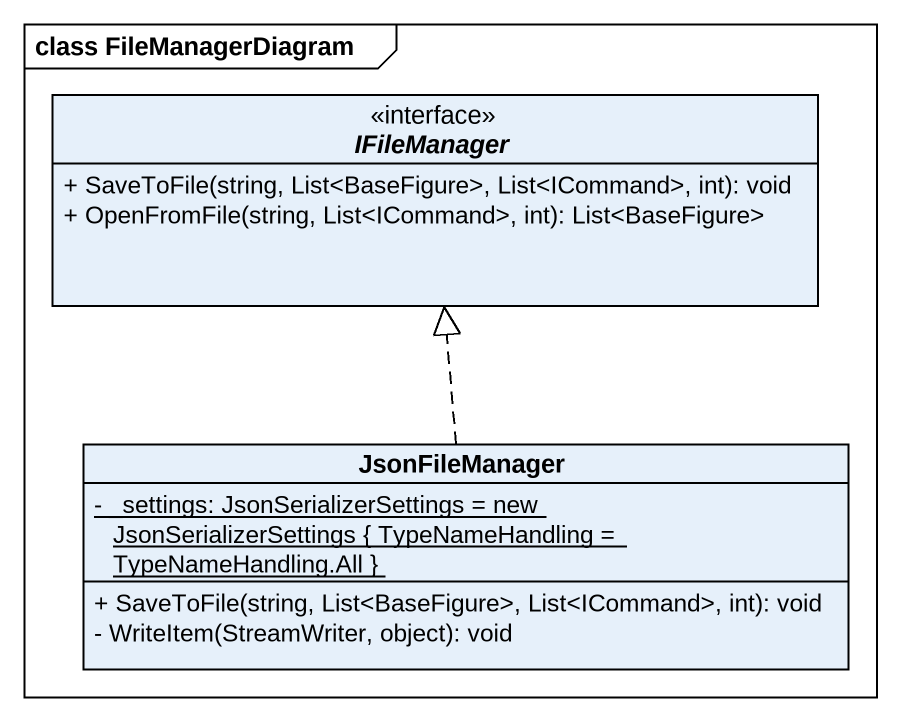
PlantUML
@startuml
mainframe class FileManagerDiagram
hide circle
hide empty members
skinparam classAttributeIconSize 0
interface IFileManager {
  + SaveToFile(string, List<BaseFigure>, List<ICommand>, int): void
  + OpenFromFile(string, List<ICommand>, int): List<BaseFigure>
}
class JsonFileManager {
  {static} - _settings: JsonSerializerSettings = new JsonSerializerSettings { TypeNameHandling = TypeNameHandling.All }
  + SaveToFile(string, List<BaseFigure>, List<ICommand>, int): void
  - WriteItem(StreamWriter, object): void
}
JsonFileManager .up.|> IFileManager
@enduml
